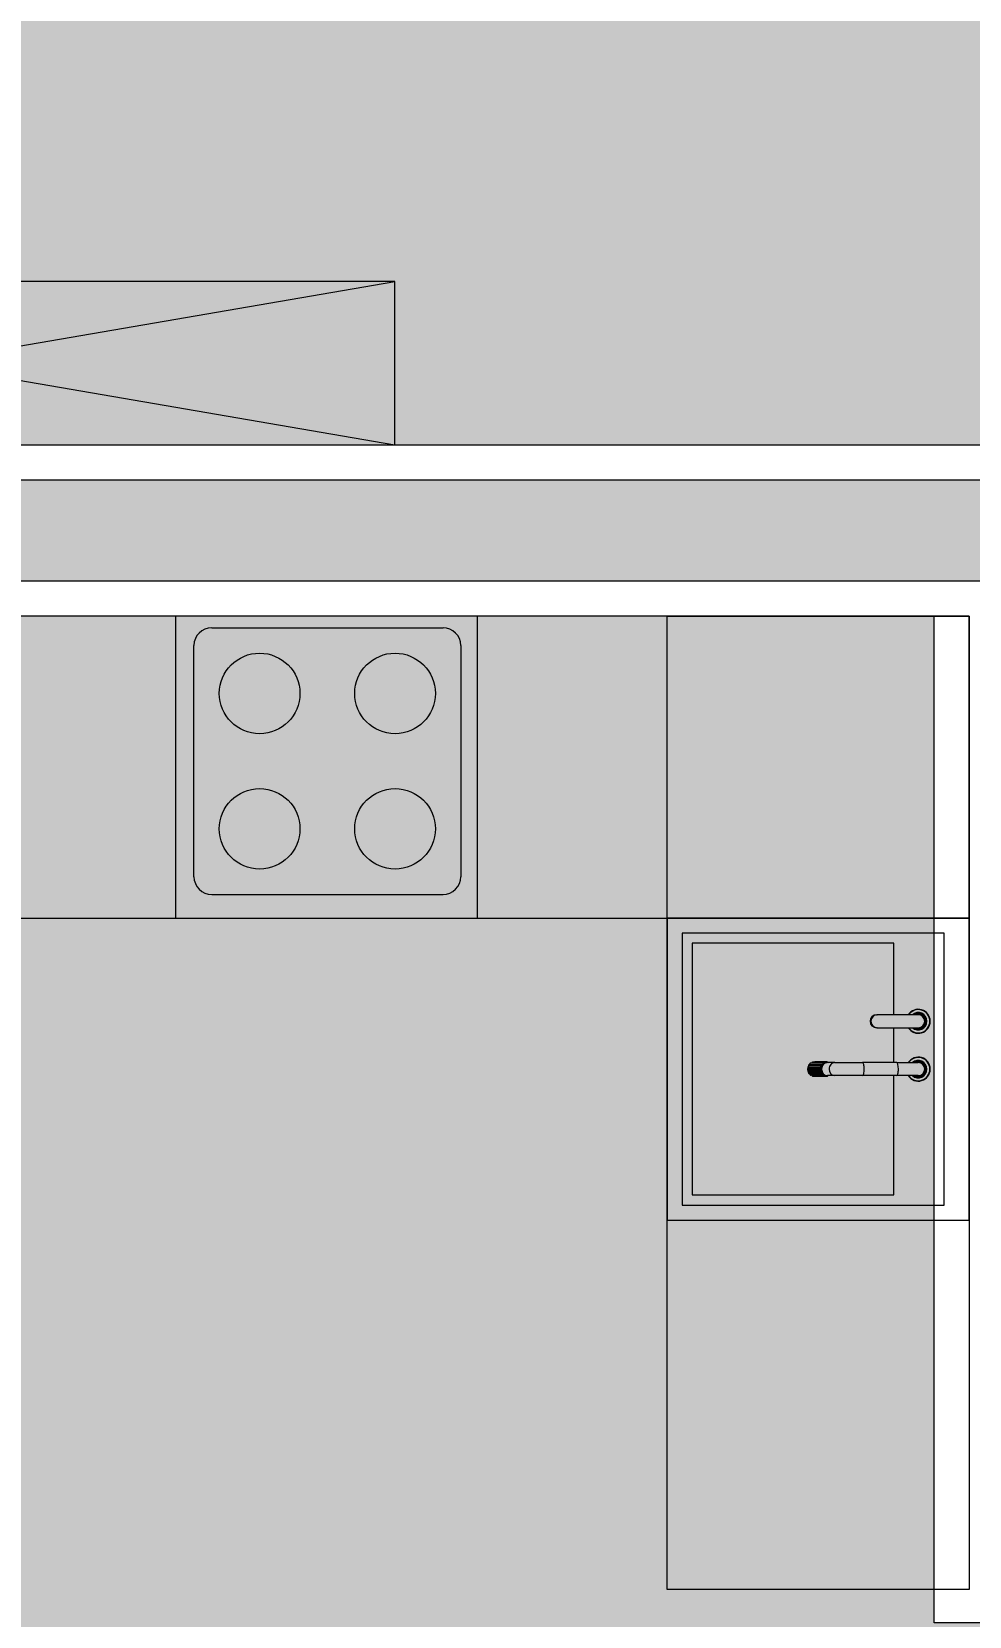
# Model space of a CAD drawing. Header units: millimetres. Extents: x 475206255 to 476720147, y 4620882299 to 4621447368.
# Drawn here: x 475289671 to 475291532, y 4621100559 to 4621103707 of the extents above; entities that cross this region are included whole.
import ezdxf

# ---------------------------------------------------------------- set-up
doc = ezdxf.new("R2010")
doc.units = ezdxf.units.MM
doc.header["$MEASUREMENT"] = 0
doc.linetypes.add('ACAD_ISO02W100', pattern=[7.5, 6, -1.5])
for name, color, linetype, lineweight in [('2D Drafting - General_Pen_No__250_Pen_No__7_Pen_No__7', 7, 'Continuous', 0), ('G-Anno-Nplt_Pen_No__151', 151, 'Continuous', 0), ('G-Anno-Nplt_Pen_No__4', 7, 'Continuous', 0), ('New_--------AVEJI_UDZRAVI_Pen_No__7', 7, 'Continuous', 0), ('New_0_Pen_No__7', 7, 'Continuous', 0), ('zoma_Pen_No__142', 142, 'Continuous', 0), ('zoma_Pen_No__5_Pen_No__5', 5, 'Continuous', 0)]:
    doc.layers.add(name, color=color, linetype=linetype, lineweight=lineweight)
doc.layers.add('New_--aveji_Pen_No__251', color=7, linetype='Continuous', lineweight=0, true_color=0x656565)
doc.layers.add('zoma', color=7, linetype='Continuous')
doc.styles.add('GENERATED_STYLE_2', font='arial.ttf')
doc.dimstyles.new('GENERATED_STYLE__3', dxfattribs={"dimtxt": 200, "dimasz": 64.421331, "dimexe": 0.18, "dimexo": 3, "dimgap": 0, "dimtad": 1, "dimtih": 1, "dimtoh": 1, "dimlfac": 0.001, "dimzin": 0, "dimdsep": 46, "dimtxsty": 'GENERATED_STYLE_2', "dimblk": 'ARROWHEAD_2', "dimblk1": 'ARROWHEAD_2', "dimblk2": 'ARROWHEAD_2', "dimcen": 0.09, "dimclrd": 142, "dimclre": 142, "dimclrt": 142, "dimadec": 0, "dimazin": 0, "dimtfac": 1, "dimtdec": 4, "dimtmove": 0, "dimatfit": 3, "dimfxl": 1, "dimtolj": 1, "dimtzin": 0, "dimarcsym": 0})
doc.dimstyles.new('GENERATED_STYLE__9', dxfattribs={"dimtxt": 200, "dimasz": 64.421331, "dimexe": 0.18, "dimexo": 3, "dimgap": 0, "dimtad": 1, "dimlfac": 0.001, "dimzin": 0, "dimdsep": 46, "dimtxsty": 'GENERATED_STYLE_2', "dimblk": 'ARROWHEAD_2', "dimblk1": 'ARROWHEAD_2', "dimblk2": 'ARROWHEAD_2', "dimcen": 0.09, "dimclrd": 142, "dimclre": 142, "dimclrt": 142, "dimadec": 0, "dimazin": 0, "dimtfac": 1, "dimtdec": 4, "dimtmove": 0, "dimatfit": 3, "dimfxl": 1, "dimtolj": 1, "dimtzin": 0, "dimarcsym": 0})

# ---------------------------------------------------------------- blocks, each defined once
blk = doc.blocks.new('*D203', base_point=(475826095.8, 4621095193.2))
at = {"layer": 'zoma_Pen_No__142', "color": 142, "linetype": 'Continuous', "lineweight": 0, "transparency": 16777216}
for p, q in [((475299470.7, 4621110192), (475299386, 4621110240.9)), ((475299428.3, 4621110216.4), (475299428.3, 4621110257.9)), ((475299491.9, 4621110216.4), (475299364.8, 4621110216.4)), ((475299428.3, 4621095016.4), (475299428.3, 4621110216.4)), ((475299386, 4621095040.9), (475299470.7, 4621094992)), ((475299491.9, 4621095016.4), (475299364.8, 4621095016.4)), ((475299428.3, 4621094975), (475299428.3, 4621095016.4))]:
    blk.add_line(p, q, dxfattribs=at)
at = {"layer": 'zoma_Pen_No__142', "color": 142, "lineweight": 0, "transparency": 16777216, "insert": (475299388.3, 4621102273.2), "char_height": 200, "attachment_point": 7, "rotation": 90, "style": 'GENERATED_STYLE_2'}
blk.add_mtext('\\A1;{\\pql;\\fArial|b0|i0|c204|p0;\\W1.000000;15.20}', dxfattribs=at)
blk = doc.blocks.new('ARROWHEAD_2')
at = {"color": 0, "linetype": 'Continuous', "lineweight": 0}
for p, q in [((-0.378, -0.655), (0.378, 0.655)), ((0, 0), (-1, 0))]:
    blk.add_line(p, q, dxfattribs=at)
blk = doc.blocks.new('*D207', base_point=(475826095.8, 4621095193.2))
at = {"layer": 'zoma_Pen_No__142', "color": 142, "linetype": 'Continuous', "lineweight": 0, "transparency": 16777216}
for p, q in [((475298596.8, 4621102440.9), (475298681.6, 4621102392)), ((475298702.8, 4621102416.4), (475298575.6, 4621102416.4)), ((475298639.2, 4621099816.4), (475298639.2, 4621102416.4)), ((475298596.8, 4621099840.9), (475298681.6, 4621099792)), ((475298702.8, 4621099816.4), (475298575.6, 4621099816.4))]:
    blk.add_line(p, q, dxfattribs=at)
at = {"layer": 'zoma_Pen_No__142', "color": 142, "lineweight": 0, "transparency": 16777216, "char_height": 200, "attachment_point": 7, "rotation": 90, "style": 'GENERATED_STYLE_2'}
for s, insert in [('\\A1;{\\pql;\\fArial|b0|i0|c204|p0;\\W1.000000;0.40}', (475298599.2, 4621101858.1)), ('\\A1;{\\pql;\\fArial|b0|i0|c204|p0;\\W1.000000;2.60}', (475298599.2, 4621100849.5))]:
    blk.add_mtext(s, dxfattribs=dict(at, insert=insert))
blk = doc.blocks.new('*D208', base_point=(475826095.8, 4621095193.2))
at = {"layer": 'zoma_Pen_No__142', "color": 142, "linetype": 'Continuous', "lineweight": 0, "transparency": 16777216}
for p, q in [((475298702.8, 4621102816.4), (475298575.6, 4621102816.4)), ((475298596.8, 4621102840.9), (475298681.6, 4621102792)), ((475298639.2, 4621102416.4), (475298639.2, 4621102816.4)), ((475298596.8, 4621102440.9), (475298681.6, 4621102392)), ((475298702.8, 4621102416.4), (475298575.6, 4621102416.4))]:
    blk.add_line(p, q, dxfattribs=at)
blk = doc.blocks.new('*D209', base_point=(475826095.8, 4621095193.2))
at = {"layer": 'zoma_Pen_No__142', "color": 142, "linetype": 'Continuous', "lineweight": 0, "transparency": 16777216}
for p, q in [((475298596.8, 4621103240.4), (475298681.6, 4621103191.5)), ((475298702.8, 4621103215.9), (475298575.6, 4621103215.9)), ((475298639.2, 4621102816.4), (475298639.2, 4621103215.9)), ((475298702.8, 4621102816.4), (475298575.6, 4621102816.4)), ((475298596.8, 4621102840.9), (475298681.6, 4621102792))]:
    blk.add_line(p, q, dxfattribs=at)
blk = doc.blocks.new('*D1294', base_point=(475826095.8, 4621095193.2))
at = {"layer": 'zoma_Pen_No__142', "color": 142, "linetype": 'Continuous', "lineweight": 0, "transparency": 16777216}
for p, q in [((475288619.4, 4621111169.1), (475288619.4, 4621111296.2)), ((475295119.4, 4621111169.1), (475295119.4, 4621111296.2)), ((475288643.9, 4621111275), (475288595, 4621111190.3)), ((475295143.9, 4621111275), (475295095, 4621111190.3)), ((475288619.4, 4621111232.6), (475295119.4, 4621111232.6))]:
    blk.add_line(p, q, dxfattribs=at)
at = {"layer": 'zoma_Pen_No__142', "color": 142, "lineweight": 0, "transparency": 16777216, "char_height": 200, "attachment_point": 7, "style": 'GENERATED_STYLE_2'}
for s, insert in [('\\A1;{\\pql;\\fArial|b0|i0|c204|p0;\\W1.000000;6.50}', (475291602.5, 4621111272.6)), ('\\A1;{\\pql;\\fArial|b0|i0|c204|p0;\\W1.000000;0.40}', (475294561.1, 4621111272.6))]:
    blk.add_mtext(s, dxfattribs=dict(at, insert=insert))
blk = doc.blocks.new('*D1352', base_point=(475826095.8, 4621095193.2))
at = {"layer": 'zoma_Pen_No__142', "color": 142, "linetype": 'Continuous', "lineweight": 0, "transparency": 16777216}
for p, q in [((475288619.4, 4621160358.8), (475288619.4, 4621160486)), ((475295119.4, 4621160358.8), (475295119.4, 4621160486)), ((475288643.9, 4621160464.8), (475288595, 4621160380)), ((475295143.9, 4621160464.8), (475295095, 4621160380)), ((475288619.4, 4621160422.4), (475295119.4, 4621160422.4))]:
    blk.add_line(p, q, dxfattribs=at)
at = {"layer": 'zoma_Pen_No__142', "color": 142, "lineweight": 0, "transparency": 16777216, "char_height": 200, "attachment_point": 7, "style": 'GENERATED_STYLE_2'}
for s, insert in [('\\A1;{\\pql;\\fArial|b0|i0|c204|p0;\\W1.000000;6.50}', (475291602.5, 4621160462.4)), ('\\A1;{\\pql;\\fArial|b0|i0|c204|p0;\\W1.000000;0.40}', (475294561.1, 4621160462.4))]:
    blk.add_mtext(s, dxfattribs=dict(at, insert=insert))
blk = doc.blocks.new('*D1376', base_point=(475826095.8, 4621095193.2))
at = {"layer": 'zoma_Pen_No__142', "color": 142, "linetype": 'Continuous', "lineweight": 0, "transparency": 16777216}
for p, q in [((475288619.4, 4621141813.9), (475288619.4, 4621141941)), ((475295119.4, 4621141813.9), (475295119.4, 4621141941)), ((475288643.9, 4621141919.8), (475288595, 4621141835.1)), ((475295143.9, 4621141919.8), (475295095, 4621141835.1)), ((475288619.4, 4621141877.4), (475295119.4, 4621141877.4))]:
    blk.add_line(p, q, dxfattribs=at)
at = {"layer": 'zoma_Pen_No__142', "color": 142, "lineweight": 0, "transparency": 16777216, "char_height": 200, "attachment_point": 7, "style": 'GENERATED_STYLE_2'}
for s, insert in [('\\A1;{\\pql;\\fArial|b0|i0|c204|p0;\\W1.000000;6.50}', (475291602.5, 4621141917.4)), ('\\A1;{\\pql;\\fArial|b0|i0|c204|p0;\\W1.000000;0.40}', (475294561.1, 4621141917.4))]:
    blk.add_mtext(s, dxfattribs=dict(at, insert=insert))
blk = doc.blocks.new('*D1411', base_point=(475826095.8, 4621095193.2))
at = {"layer": 'zoma_Pen_No__142', "color": 142, "linetype": 'Continuous', "lineweight": 0, "transparency": 16777216}
for p, q in [((475288619.4, 4621209735.5), (475288619.4, 4621209862.6)), ((475295119.4, 4621209735.5), (475295119.4, 4621209862.6)), ((475288643.9, 4621209841.4), (475288595, 4621209756.6)), ((475295143.9, 4621209841.4), (475295095, 4621209756.6)), ((475288619.4, 4621209799), (475295119.4, 4621209799))]:
    blk.add_line(p, q, dxfattribs=at)
at = {"layer": 'zoma_Pen_No__142', "color": 142, "lineweight": 0, "transparency": 16777216, "char_height": 200, "attachment_point": 7, "style": 'GENERATED_STYLE_2'}
for s, insert in [('\\A1;{\\pql;\\fArial|b0|i0|c204|p0;\\W1.000000;6.50}', (475291602.5, 4621209839)), ('\\A1;{\\pql;\\fArial|b0|i0|c204|p0;\\W1.000000;0.40}', (475294561.1, 4621209839))]:
    blk.add_mtext(s, dxfattribs=dict(at, insert=insert))
blk = doc.blocks.new('*D1435', base_point=(475826095.8, 4621095193.2))
at = {"layer": 'zoma_Pen_No__142', "color": 142, "linetype": 'Continuous', "lineweight": 0, "transparency": 16777216}
for p, q in [((475288619.4, 4621191190.5), (475288619.4, 4621191317.7)), ((475295119.4, 4621191190.5), (475295119.4, 4621191317.7)), ((475288643.9, 4621191296.5), (475288595, 4621191211.7)), ((475295143.9, 4621191296.5), (475295095, 4621191211.7)), ((475288619.4, 4621191254.1), (475295119.4, 4621191254.1))]:
    blk.add_line(p, q, dxfattribs=at)
at = {"layer": 'zoma_Pen_No__142', "color": 142, "lineweight": 0, "transparency": 16777216, "char_height": 200, "attachment_point": 7, "style": 'GENERATED_STYLE_2'}
for s, insert in [('\\A1;{\\pql;\\fArial|b0|i0|c204|p0;\\W1.000000;6.50}', (475291602.5, 4621191294.1)), ('\\A1;{\\pql;\\fArial|b0|i0|c204|p0;\\W1.000000;0.40}', (475294561.1, 4621191294.1))]:
    blk.add_mtext(s, dxfattribs=dict(at, insert=insert))
blk = doc.blocks.new('*D1469', base_point=(475826095.8, 4621095193.2))
at = {"layer": 'zoma_Pen_No__142', "color": 142, "linetype": 'Continuous', "lineweight": 0, "transparency": 16777216}
for p, q in [((475288619.4, 4621258925.2), (475288619.4, 4621259052.4)), ((475295119.4, 4621258925.2), (475295119.4, 4621259052.4)), ((475288643.9, 4621259031.2), (475288595, 4621258946.4)), ((475295143.9, 4621259031.2), (475295095, 4621258946.4)), ((475288619.4, 4621258988.8), (475295119.4, 4621258988.8))]:
    blk.add_line(p, q, dxfattribs=at)
at = {"layer": 'zoma_Pen_No__142', "color": 142, "lineweight": 0, "transparency": 16777216, "char_height": 200, "attachment_point": 7, "style": 'GENERATED_STYLE_2'}
for s, insert in [('\\A1;{\\pql;\\fArial|b0|i0|c204|p0;\\W1.000000;6.50}', (475291602.5, 4621259028.8)), ('\\A1;{\\pql;\\fArial|b0|i0|c204|p0;\\W1.000000;0.40}', (475294561.1, 4621259028.8))]:
    blk.add_mtext(s, dxfattribs=dict(at, insert=insert))
blk = doc.blocks.new('*D1493', base_point=(475826095.8, 4621095193.2))
at = {"layer": 'zoma_Pen_No__142', "color": 142, "linetype": 'Continuous', "lineweight": 0, "transparency": 16777216}
for p, q in [((475288619.4, 4621240380.3), (475288619.4, 4621240507.4)), ((475295119.4, 4621240380.3), (475295119.4, 4621240507.4)), ((475288643.9, 4621240486.2), (475288595, 4621240401.5)), ((475295143.9, 4621240486.2), (475295095, 4621240401.5)), ((475288619.4, 4621240443.8), (475295119.4, 4621240443.8))]:
    blk.add_line(p, q, dxfattribs=at)
at = {"layer": 'zoma_Pen_No__142', "color": 142, "lineweight": 0, "transparency": 16777216, "char_height": 200, "attachment_point": 7, "style": 'GENERATED_STYLE_2'}
for s, insert in [('\\A1;{\\pql;\\fArial|b0|i0|c204|p0;\\W1.000000;6.50}', (475291602.5, 4621240483.8)), ('\\A1;{\\pql;\\fArial|b0|i0|c204|p0;\\W1.000000;0.40}', (475294561.1, 4621240483.8))]:
    blk.add_mtext(s, dxfattribs=dict(at, insert=insert))

msp = doc.modelspace()

# ---------------------------------------------------------------- hatches: boundary and pattern name
at = {"layer": '2D Drafting - General_Pen_No__250_Pen_No__7_Pen_No__7', "linetype": 'Continuous', "lineweight": 0}
msp.add_hatch(color=7, dxfattribs=at).paths.add_polyline_path([(475288631.925, 4621102816.431), (475288631.925, 4621102616.431), (475291731.925, 4621102616.431), (475291731.925, 4621102816.431)])
at = {"layer": 'G-Anno-Nplt_Pen_No__151', "linetype": 'Continuous', "lineweight": 0, "true_color": 0x1f2f3f}
for points in [[(475288501.911, 4621102886.431), (475291801.925, 4621102886.431), (475291801.925, 4621100886.431), (475295261.911, 4621100886.431), (475295261.911, 4621101756.243), (475294861.911, 4621101756.243), (475294861.911, 4621102586.431), (475295061.911, 4621102586.431), (475295061.911, 4621102886.431), (475295261.911, 4621102886.431), (475295261.911, 4621109746.431), (475295061.911, 4621109746.431), (475295061.911, 4621109946.431), (475288701.911, 4621109946.431), (475288701.911, 4621106879.597), (475288631.911, 4621106879.597), (475288631.911, 4621105126.45), (475289031.911, 4621105126.45), (475289031.911, 4621104366.431), (475288501.911, 4621104366.431)], [(475295261.911, 4621095486.431), (475295261.911, 4621100546.431), (475291461.911, 4621100546.431), (475291461.911, 4621102546.431), (475289292.099, 4621102546.431), (475289292.099, 4621102146.431), (475288461.911, 4621102146.431), (475288461.911, 4621102346.431), (475288161.911, 4621102346.431), (475288161.911, 4621102906.356), (475286201.911, 4621102906.356), (475286201.911, 4621102316.168), (475285801.911, 4621102316.168), (475285801.911, 4621101569.883), (475285731.911, 4621101569.883), (475285731.911, 4621099344.938), (475285801.911, 4621099344.938), (475285801.911, 4621095286.438), (475288161.911, 4621095286.438), (475288161.911, 4621095486.431), (475288701.911, 4621095486.431), (475288701.911, 4621095286.438), (475295061.911, 4621095286.438), (475295061.911, 4621095486.431)]]:
    msp.add_hatch(color=169, dxfattribs=at).paths.add_polyline_path(points)

# ---------------------------------------------------------------- linework, layer by layer
at = {"layer": '2D Drafting - General_Pen_No__250_Pen_No__7_Pen_No__7', "color": 7, "linetype": 'Continuous', "lineweight": 0, "flags": 128}
msp.add_lwpolyline([(475288631.925, 4621102816.431), (475288631.925, 4621102616.431), (475291731.925, 4621102616.431), (475291731.925, 4621102816.431)], close=True, dxfattribs=at)
at = {"layer": 'G-Anno-Nplt_Pen_No__4', "color": 7, "linetype": 'Continuous', "lineweight": 0, "flags": 128}
for points in [[(475288501.911, 4621102886.431), (475291801.925, 4621102886.431), (475291801.925, 4621100886.431), (475295261.911, 4621100886.431), (475295261.911, 4621101756.243), (475294861.911, 4621101756.243), (475294861.911, 4621102586.431), (475295061.911, 4621102586.431), (475295061.911, 4621102886.431), (475295261.911, 4621102886.431), (475295261.911, 4621109746.431), (475295061.911, 4621109746.431), (475295061.911, 4621109946.431), (475288701.911, 4621109946.431), (475288701.911, 4621106879.597), (475288631.911, 4621106879.597), (475288631.911, 4621105126.45), (475289031.911, 4621105126.45), (475289031.911, 4621104366.431), (475288501.911, 4621104366.431)], [(475295261.911, 4621095486.431), (475295261.911, 4621100546.431), (475291461.911, 4621100546.431), (475291461.911, 4621102546.431), (475289292.099, 4621102546.431), (475289292.099, 4621102146.431), (475288461.911, 4621102146.431), (475288461.911, 4621102346.431), (475288161.911, 4621102346.431), (475288161.911, 4621102906.356), (475286201.911, 4621102906.356), (475286201.911, 4621102316.168), (475285801.911, 4621102316.168), (475285801.911, 4621101569.883), (475285731.911, 4621101569.883), (475285731.911, 4621099344.938), (475285801.911, 4621099344.938), (475285801.911, 4621095286.438), (475288161.911, 4621095286.438), (475288161.911, 4621095486.431), (475288701.911, 4621095486.431), (475288701.911, 4621095286.438), (475295061.911, 4621095286.438), (475295061.911, 4621095486.431)]]:
    msp.add_lwpolyline(points, close=True, dxfattribs=at)
at = {"layer": 'New_--------AVEJI_UDZRAVI_Pen_No__7', "color": 7, "linetype": 'Continuous', "lineweight": 0}
for p, q in [((475290027.857, 4621102523.094), (475290487.125, 4621102523.094)), ((475289992.683, 4621102028.651), (475289992.683, 4621102487.919)), ((475290522.334, 4621102487.92), (475290522.334, 4621102028.652)), ((475290027.858, 4621101993.477), (475290487.125, 4621101993.477)), ((475290931.911, 4621101946.432), (475290931.911, 4621101346.432)), ((475291531.911, 4621101946.432), (475290931.911, 4621101946.432)), ((475291531.911, 4621101346.432), (475291531.911, 4621101946.432)), ((475290931.911, 4621101346.432), (475291531.911, 4621101346.432))]:
    msp.add_line(p, q, dxfattribs=at)
for points in [[(475291531.911, 4621101946.431), (475291531.911, 4621102546.431), (475288959.168, 4621102546.431), (475288959.168, 4621101946.431)], [(475289955.732, 4621102546.431), (475289955.732, 4621101946.431), (475290555.732, 4621101946.431), (475290555.732, 4621102546.431)], [(475290931.911, 4621102546.431), (475291531.911, 4621102546.431), (475291531.911, 4621100612.424), (475290931.911, 4621100612.424)]]:
    msp.add_lwpolyline(points, close=True, dxfattribs=at)
for centre in [(475290123.066, 4621102392.745), (475290391.951, 4621102392.746), (475290123.066, 4621102123.826), (475290391.951, 4621102123.826)]:
    msp.add_circle(centre, 80, dxfattribs=at)
for points in [[(475290027.857, 4621102523.094), (475290008.427, 4621102523.094), (475289992.683, 4621102507.35), (475289992.683, 4621102487.919)], [(475290522.334, 4621102487.92), (475290522.334, 4621102507.35), (475290506.555, 4621102523.094), (475290487.159, 4621102523.094)], [(475289992.683, 4621102028.651), (475289992.683, 4621102009.221), (475290008.427, 4621101993.477), (475290027.858, 4621101993.477)], [(475290487.125, 4621101993.477), (475290506.556, 4621101993.477), (475290522.334, 4621102009.222), (475290522.334, 4621102028.652)]]:
    msp.add_open_spline(points, degree=3, dxfattribs=at)
at = {"layer": 'New_--aveji_Pen_No__251', "color": 251, "linetype": 'Continuous', "lineweight": 0, "true_color": 0x656565}
for p, q in [((475291347.722, 4621101754.363), (475291349.146, 4621101754.363)), ((475291430.612, 4621101754.363), (475291349.146, 4621101754.363)), ((475291349.146, 4621101728.604), (475291347.722, 4621101728.604)), ((475291349.146, 4621101728.604), (475291430.612, 4621101728.604)), ((475291382.176, 4621101659.292), (475291382.176, 4621101728.604)), ((475291234.986, 4621101648.562), (475291211.023, 4621101648.562)), ((475291211.253, 4621101649.86), (475291235.216, 4621101649.86)), ((475291211.549, 4621101646.413), (475291237.2, 4621101646.413)), ((475291212.41, 4621101651.279), (475291238.061, 4621101651.279)), ((475291236.68, 4621101653.834), (475291212.717, 4621101653.834)), ((475291213.371, 4621101654.935), (475291237.335, 4621101654.935)), ((475291214.863, 4621101655.405), (475291240.515, 4621101655.405)), ((475291240.041, 4621101657.977), (475291216.077, 4621101657.977)), ((475291217.057, 4621101658.713), (475291241.02, 4621101658.713)), ((475291244.556, 4621101660.359), (475291220.593, 4621101660.359)), ((475291221.749, 4621101660.617), (475291245.712, 4621101660.617)), ((475291249.539, 4621101660.618), (475291225.576, 4621101660.618)), ((475291264.978, 4621101659.292), (475291250.259, 4621101659.292)), ((475291264.978, 4621101659.292), (475291320.099, 4621101659.292)), ((475291388.14, 4621101659.292), (475291320.099, 4621101659.292)), ((475291388.14, 4621101659.292), (475291430.612, 4621101659.292)), ((475291211.023, 4621101644.261), (475291234.986, 4621101644.261)), ((475291235.217, 4621101642.962), (475291211.253, 4621101642.962)), ((475291212.41, 4621101641.546), (475291238.061, 4621101641.546)), ((475291212.719, 4621101638.99), (475291236.687, 4621101638.99)), ((475291212.719, 4621101638.989), (475291236.682, 4621101638.989)), ((475291237.336, 4621101637.888), (475291213.373, 4621101637.888)), ((475291214.863, 4621101637.421), (475291240.515, 4621101637.421)), ((475291216.08, 4621101634.849), (475291240.048, 4621101634.849)), ((475291216.08, 4621101634.847), (475291240.043, 4621101634.847)), ((475291241.023, 4621101634.111), (475291217.06, 4621101634.111)), ((475291220.595, 4621101632.469), (475291244.563, 4621101632.469)), ((475291220.596, 4621101632.466), (475291244.559, 4621101632.466)), ((475291245.715, 4621101632.208), (475291221.752, 4621101632.208)), ((475291245.716, 4621101632.208), (475291249.542, 4621101632.208)), ((475291245.724, 4621101632.212), (475291249.545, 4621101632.212)), ((475291264.978, 4621101633.533), (475291250.259, 4621101633.533)), ((475291320.099, 4621101633.533), (475291264.978, 4621101633.533)), ((475291388.14, 4621101633.533), (475291320.099, 4621101633.533)), ((475291430.612, 4621101633.533), (475291388.14, 4621101633.533))]:
    msp.add_line(p, q, dxfattribs=at)
at = {"layer": 'New_--aveji_Pen_No__251', "color": 251, "linetype": 'ACAD_ISO02W100', "lineweight": 0, "true_color": 0x656565}
for points in [[(475290931.912, 4621101946.432), (475291531.912, 4621101946.432)], [(475290931.911, 4621101346.432), (475291531.911, 4621101346.432)]]:
    msp.add_lwpolyline(points, dxfattribs=at)
at = {"layer": 'New_--aveji_Pen_No__251', "color": 251, "linetype": 'Continuous', "lineweight": 0, "true_color": 0x656565}
msp.add_lwpolyline([(475291481.912, 4621101916.489), (475290961.912, 4621101916.489), (475290961.911, 4621101376.374), (475291481.911, 4621101376.374)], close=True, dxfattribs=at)
msp.add_lwpolyline([(475291382.176, 4621101754.363), (475291382.176, 4621101896.489), (475290981.912, 4621101896.489), (475290981.911, 4621101396.374), (475291382.176, 4621101396.374), (475291382.176, 4621101633.533)], dxfattribs=at)
for centre, radius, start, end in [((475291430.612, 4621101741.484), 23.813, 359.99998, 147.258116), ((475291430.612, 4621101741.484), 23.813, 212.741843, 359.99998), ((475291430.612, 4621101741.484), 23.805, 359.99998, 147.24489), ((475291430.612, 4621101741.484), 23.805, 212.755069, 359.99998), ((475291430.612, 4621101741.484), 23.778, 359.99998, 147.203249), ((475291430.612, 4621101741.484), 23.778, 212.79671, 359.99998), ((475291430.612, 4621101741.484), 23.724, 359.99998, 147.119625), ((475291430.612, 4621101741.484), 23.724, 212.880335, 359.99998), ((475291430.612, 4621101741.484), 23.635, 359.99998, 146.979869), ((475291430.612, 4621101741.484), 23.635, 213.020091, 359.999979), ((475291430.612, 4621101741.484), 23.146, 359.99998, 146.188783), ((475291430.612, 4621101741.484), 23.146, 213.811176, 359.99998), ((475291430.612, 4621101741.484), 17.327, 359.999979, 131.983073), ((475291430.612, 4621101741.484), 17.327, 228.016887, 359.99998), ((475291430.612, 4621101741.484), 16.761, 359.999979, 129.788904), ((475291430.612, 4621101741.484), 16.761, 230.211055, 359.999981), ((475291430.612, 4621101741.484), 16.55, 359.99998, 128.902811), ((475291430.612, 4621101741.484), 16.55, 231.09715, 359.999979), ((475291430.612, 4621101741.484), 16.328, 359.99998, 127.926392), ((475291430.612, 4621101741.484), 16.328, 232.073569, 359.999979), ((475291430.612, 4621101741.484), 15.483, 359.999981, 123.712238), ((475291430.612, 4621101741.484), 15.483, 236.287721, 359.99998), ((475291430.612, 4621101741.484), 13.402, 359.99998, 106.050872), ((475291430.612, 4621101741.484), 13.402, 253.949086, 359.99998), ((475291430.612, 4621101741.484), 12.88, 269.99998, 89.999978), ((475291430.612, 4621101646.413), 23.813, 359.99998, 147.258116), ((475291430.612, 4621101646.413), 23.813, 212.741843, 359.99998), ((475291430.612, 4621101646.413), 23.805, 359.99998, 147.24489), ((475291430.612, 4621101646.413), 23.805, 212.755069, 359.99998), ((475291430.612, 4621101646.413), 23.778, 359.99998, 147.203249), ((475291430.612, 4621101646.413), 23.778, 212.79671, 359.99998), ((475291430.612, 4621101646.413), 23.724, 359.99998, 147.119624), ((475291430.612, 4621101646.413), 23.724, 212.880335, 359.99998), ((475291430.612, 4621101646.413), 23.635, 359.99998, 146.979869), ((475291430.612, 4621101646.413), 23.635, 213.02009, 359.999981), ((475291430.612, 4621101646.413), 23.146, 359.99998, 146.188783), ((475291430.612, 4621101646.413), 23.146, 213.811176, 359.99998), ((475291430.612, 4621101646.413), 17.327, 359.999979, 131.983071), ((475291430.612, 4621101646.413), 17.327, 228.016888, 359.999981), ((475291430.612, 4621101646.413), 16.761, 359.999979, 129.788904), ((475291430.612, 4621101646.413), 16.761, 230.211055, 359.999981), ((475291430.612, 4621101646.413), 16.55, 359.99998, 128.902811), ((475291430.612, 4621101646.413), 16.55, 231.097148, 359.99998), ((475291430.612, 4621101646.413), 16.328, 359.99998, 127.926393), ((475291430.612, 4621101646.413), 16.328, 232.073569, 359.999979), ((475291430.612, 4621101646.413), 15.483, 359.99998, 123.712239), ((475291430.612, 4621101646.413), 15.483, 236.287719, 359.999981), ((475291430.612, 4621101646.413), 13.402, 359.99998, 106.050872), ((475291430.612, 4621101646.413), 13.402, 253.949086, 359.99998), ((475291430.612, 4621101646.413), 12.88, 359.999981, 89.999979), ((475291430.612, 4621101646.413), 12.88, 269.999979, 359.999979)]:
    msp.add_arc(centre, radius, start, end, dxfattribs=at)
for centre, major_axis, ratio, start_param, end_param in [((475291347.722, 4621101741.484), (0, 12.88), 0.98480506, 0.00000022, 3.14159287), ((475291349.146, 4621101741.484), (0, 12.88), 0.98480799, -0.00000001, 3.14159271), ((475291221.034, 4621101646.413), (0, 11.65), 0.88988826, 0.96516341, 2.17677225), ((475291223.664, 4621101646.413), (0, 14.367), 0.88988826, 1.32846851, 1.42067396), ((475291223.664, 4621101646.413), (0, 14.367), 0.88988826, 0.93576945, 1.0279749), ((475291221.034, 4621101646.413), (0, 11.65), 0.88988826, 0.61899318, 0.70850893), ((475291223.664, 4621101646.413), (0, 14.367), 0.88988826, 0.54307036, 0.63527579), ((475291223.664, 4621101646.413), (0, 14.367), 0.88988826, 0.15037124, 0.24257672), ((475291247.627, 4621101646.413), (0, 14.367), 0.88988826, 1.32846853, 1.42067397), ((475291248.217, 4621101646.413), (0, 13.515), 0.88988826, 1.25911425, 1.49010492), ((475291247.627, 4621101646.413), (0, 14.367), 0.88988826, 0.93576945, 1.02797489), ((475291248.434, 4621101646.413), (0, 12.82), 0.88988826, 1.1896834, 1.55926121), ((475291248.434, 4621101646.413), (0, 12.82), 0.88988826, 1.58238248, 1.95196031), ((475291248.217, 4621101646.413), (0, 13.515), 0.88988826, 0.86641516, 1.09740584), ((475291248.434, 4621101646.413), (0, 12.82), 0.88988826, 0.79698428, 1.16656211), ((475291250.259, 4621101646.413), (0, 12.88), 0.88988826, 0, 1.57079633), ((475291250.259, 4621101646.413), (0, 12.88), 0.88988826, 1.57079633, 3.14159272), ((475291247.627, 4621101646.413), (0, 14.367), 0.88988826, 0.54307036, 0.63527578), ((475291248.217, 4621101646.413), (0, 13.515), 0.88988826, 0.47371609, 0.70470675), ((475291248.434, 4621101646.413), (0, 12.82), 0.88988826, 0.40428518, 0.77386301), ((475291248.434, 4621101646.413), (0, 12.82), 0.88988826, 0.01158613, 0.38116395), ((475291248.217, 4621101646.413), (0, 13.515), 0.88988826, 0.08101702, 0.31200766), ((475291247.627, 4621101646.413), (0, 14.367), 0.88988826, 0.15037132, 0.24257672), ((475291248.434, 4621101646.413), (0, 12.82), 0.88988826, 6.23227714, 6.27165012), ((475291248.217, 4621101646.413), (0, 13.515), 0.88988826, 5.97524623, 6.20249388), ((475291247.627, 4621101646.413), (0, 14.367), 0.88988826, 6.04085749, 6.13306294), ((475291264.978, 4621101646.413), (0, 12.88), 0.88988826, 0, 1.57079633), ((475291264.978, 4621101646.413), (0, 12.88), 0.88988826, 1.57079633, 3.14159264), ((475291320.099, 4621101646.413), (0, 12.88), 0.23905575, 4.71238898, 6.28318555), ((475291320.099, 4621101646.413), (0, 12.88), 0.23905575, 3.14159259, 4.71238898), ((475291388.14, 4621101646.413), (0, 12.88), 0.23905575, 4.71238898, 6.28318525), ((475291388.14, 4621101646.413), (0, 12.88), 0.23905575, 3.14159259, 4.71238898), ((475291223.664, 4621101646.413), (0, 14.367), 0.88988826, 1.72116761, 1.81337306), ((475291223.664, 4621101646.413), (0, 14.367), 0.88988826, 2.1138667, 2.20607215), ((475291221.034, 4621101646.413), (0, 11.65), 0.88988826, 2.43337848, 2.52271967), ((475291223.664, 4621101646.413), (0, 14.367), 0.88988826, 2.50656581, 2.59877124), ((475291223.664, 4621101646.413), (0, 14.367), 0.88988826, 2.89926487, 2.99147033), ((475291247.627, 4621101646.413), (0, 14.367), 0.88988826, 1.72116761, 1.81337305), ((475291248.217, 4621101646.413), (0, 13.515), 0.88988826, 1.65181332, 1.882804), ((475291247.627, 4621101646.413), (0, 14.367), 0.88988826, 2.1138667, 2.20607211), ((475291248.217, 4621101646.413), (0, 13.515), 0.88988826, 2.04451241, 2.27550307), ((475291248.434, 4621101646.413), (0, 12.82), 0.88988826, 1.97508159, 2.34465942), ((475291247.627, 4621101646.413), (0, 14.367), 0.88988826, 2.50656575, 2.59877124), ((475291248.217, 4621101646.413), (0, 13.515), 0.88988826, 2.43721151, 2.66820216), ((475291248.434, 4621101646.413), (0, 12.82), 0.88988826, 2.36778067, 2.73735853), ((475291248.434, 4621101646.413), (0, 12.82), 0.88988826, 2.76047974, 3.13005761), ((475291248.217, 4621101646.413), (0, 13.515), 0.88988826, 2.82991057, 3.06090123), ((475291247.627, 4621101646.413), (0, 14.367), 0.88988826, 2.89926487, 2.99147032), ((475291248.434, 4621101646.413), (0, 12.82), 0.88988826, 3.15317884, 3.1925008), ((475291248.217, 4621101646.413), (0, 13.515), 0.88988826, 3.22260969, 3.44953172), ((475291247.627, 4621101646.413), (0, 14.367), 0.88988826, 3.29196393, 3.3841694)]:
    msp.add_ellipse(centre, major_axis=major_axis, ratio=ratio, start_param=start_param, end_param=end_param, dxfattribs=at)
for points in [[(475291211.023, 4621101648.562), (475291211.047, 4621101648.193), (475291211.077, 4621101647.836), (475291211.114, 4621101647.49)], [(475291211.114, 4621101647.49), (475291211.24, 4621101647.154), (475291211.367, 4621101646.827), (475291211.494, 4621101646.51)], [(475291211.494, 4621101646.315), (475291211.367, 4621101645.997), (475291211.24, 4621101645.669), (475291211.114, 4621101645.332)], [(475291211.658, 4621101650.566), (475291211.52, 4621101650.338), (475291211.385, 4621101650.103), (475291211.254, 4621101649.86)], [(475291211.494, 4621101646.51), (475291211.512, 4621101646.477), (475291211.531, 4621101646.445), (475291211.549, 4621101646.413)], [(475291211.549, 4621101646.413), (475291211.531, 4621101646.38), (475291211.512, 4621101646.348), (475291211.494, 4621101646.315)], [(475291212.327, 4621101651.215), (475291212.106, 4621101651.005), (475291211.883, 4621101650.788), (475291211.658, 4621101650.566)], [(475291212.41, 4621101651.279), (475291212.382, 4621101651.258), (475291212.355, 4621101651.237), (475291212.327, 4621101651.215)], [(475291212.392, 4621101652.56), (475291212.389, 4621101652.161), (475291212.389, 4621101651.772), (475291212.393, 4621101651.395)], [(475291212.393, 4621101651.395), (475291212.399, 4621101651.356), (475291212.404, 4621101651.318), (475291212.41, 4621101651.279)], [(475291212.717, 4621101653.834), (475291212.598, 4621101653.396), (475291212.49, 4621101652.971), (475291212.392, 4621101652.56)], [(475291213.943, 4621101655.168), (475291213.752, 4621101655.093), (475291213.564, 4621101655.015), (475291213.377, 4621101654.935)], [(475291214.765, 4621101655.384), (475291214.495, 4621101655.314), (475291214.221, 4621101655.242), (475291213.943, 4621101655.168)], [(475291214.863, 4621101655.405), (475291214.831, 4621101655.398), (475291214.798, 4621101655.391), (475291214.765, 4621101655.384)], [(475291214.887, 4621101655.521), (475291214.879, 4621101655.482), (475291214.871, 4621101655.444), (475291214.863, 4621101655.405)], [(475291215.3, 4621101656.694), (475291215.155, 4621101656.292), (475291215.017, 4621101655.901), (475291214.887, 4621101655.521)], [(475291216.077, 4621101657.977), (475291215.803, 4621101657.536), (475291215.544, 4621101657.108), (475291215.3, 4621101656.694)], [(475291219.394, 4621101659.263), (475291219.244, 4621101659.077), (475291219.097, 4621101658.893), (475291218.954, 4621101658.713)], [(475291220.593, 4621101660.359), (475291220.174, 4621101659.982), (475291219.774, 4621101659.617), (475291219.394, 4621101659.263)], [(475291236.229, 4621101647.502), (475291235.835, 4621101647.845), (475291235.421, 4621101648.198), (475291234.986, 4621101648.562)], [(475291235.221, 4621101649.859), (475291235.761, 4621101650.099), (475291236.277, 4621101650.332), (475291236.769, 4621101650.557)], [(475291237.026, 4621101646.561), (475291236.771, 4621101646.866), (475291236.505, 4621101647.18), (475291236.229, 4621101647.502)], [(475291236.229, 4621101645.319), (475291236.505, 4621101645.642), (475291236.771, 4621101645.958), (475291237.026, 4621101646.264)], [(475291237.512, 4621101652.575), (475291237.251, 4621101652.982), (475291236.974, 4621101653.401), (475291236.68, 4621101653.834)], [(475291236.769, 4621101650.557), (475291237.14, 4621101650.771), (475291237.498, 4621101650.979), (475291237.844, 4621101651.181)], [(475291237.026, 4621101646.264), (475291237.085, 4621101646.314), (475291237.143, 4621101646.364), (475291237.2, 4621101646.413)], [(475291237.2, 4621101646.413), (475291237.143, 4621101646.462), (475291237.085, 4621101646.511), (475291237.026, 4621101646.561)], [(475291237.339, 4621101654.933), (475291237.935, 4621101655.012), (475291238.506, 4621101655.09), (475291239.052, 4621101655.165)], [(475291237.945, 4621101651.455), (475291237.808, 4621101651.818), (475291237.664, 4621101652.192), (475291237.512, 4621101652.575)], [(475291237.844, 4621101651.181), (475291237.917, 4621101651.214), (475291237.989, 4621101651.247), (475291238.061, 4621101651.279)], [(475291238.061, 4621101651.279), (475291238.023, 4621101651.338), (475291237.984, 4621101651.396), (475291237.945, 4621101651.455)], [(475291239.052, 4621101655.165), (475291239.473, 4621101655.236), (475291239.881, 4621101655.305), (475291240.274, 4621101655.372)], [(475291240.426, 4621101656.709), (475291240.309, 4621101657.119), (475291240.181, 4621101657.541), (475291240.041, 4621101657.977)], [(475291240.274, 4621101655.372), (475291240.355, 4621101655.383), (475291240.435, 4621101655.394), (475291240.515, 4621101655.405)], [(475291240.46, 4621101655.582), (475291240.452, 4621101655.948), (475291240.441, 4621101656.323), (475291240.426, 4621101656.709)], [(475291240.515, 4621101655.405), (475291240.497, 4621101655.464), (475291240.479, 4621101655.523), (475291240.46, 4621101655.582)], [(475291241.024, 4621101658.709), (475291241.618, 4621101658.617), (475291242.186, 4621101658.527), (475291242.73, 4621101658.44)], [(475291242.73, 4621101658.44), (475291243.149, 4621101658.358), (475291243.555, 4621101658.278), (475291243.946, 4621101658.199)], [(475291243.946, 4621101658.199), (475291244.027, 4621101658.187), (475291244.107, 4621101658.174), (475291244.186, 4621101658.162)], [(475291244.186, 4621101658.162), (475291244.187, 4621101658.212), (475291244.189, 4621101658.262), (475291244.19, 4621101658.313)], [(475291244.19, 4621101658.313), (475291244.302, 4621101658.625), (475291244.414, 4621101658.946), (475291244.525, 4621101659.276)], [(475291244.525, 4621101659.276), (475291244.543, 4621101659.626), (475291244.553, 4621101659.987), (475291244.556, 4621101660.359)], [(475291245.714, 4621101660.614), (475291246.247, 4621101660.363), (475291246.757, 4621101660.12), (475291247.244, 4621101659.884)], [(475291247.244, 4621101659.884), (475291247.609, 4621101659.661), (475291247.962, 4621101659.444), (475291248.302, 4621101659.232)], [(475291248.302, 4621101659.232), (475291248.367, 4621101659.201), (475291248.432, 4621101659.17), (475291248.496, 4621101659.139)], [(475291248.524, 4621101659.144), (475291248.538, 4621101659.173), (475291248.552, 4621101659.203), (475291248.565, 4621101659.232)], [(475291248.565, 4621101659.232), (475291248.77, 4621101659.444), (475291248.977, 4621101659.661), (475291249.186, 4621101659.884)], [(475291249.186, 4621101659.884), (475291249.308, 4621101660.121), (475291249.426, 4621101660.366), (475291249.539, 4621101660.618)], [(475291250.696, 4621101660.356), (475291251.113, 4621101659.991), (475291251.51, 4621101659.637), (475291251.888, 4621101659.292)], [(475291211.114, 4621101645.332), (475291211.077, 4621101644.986), (475291211.047, 4621101644.629), (475291211.024, 4621101644.261)], [(475291211.253, 4621101642.962), (475291211.385, 4621101642.719), (475291211.52, 4621101642.484), (475291211.659, 4621101642.256)], [(475291211.659, 4621101642.256), (475291211.884, 4621101642.035), (475291212.107, 4621101641.82), (475291212.327, 4621101641.61)], [(475291212.327, 4621101641.61), (475291212.355, 4621101641.589), (475291212.382, 4621101641.568), (475291212.41, 4621101641.546)], [(475291212.393, 4621101641.431), (475291212.39, 4621101641.052), (475291212.39, 4621101640.662), (475291212.394, 4621101640.262)], [(475291212.394, 4621101640.262), (475291212.491, 4621101639.851), (475291212.6, 4621101639.427), (475291212.719, 4621101638.99)], [(475291212.41, 4621101641.546), (475291212.405, 4621101641.508), (475291212.399, 4621101641.469), (475291212.393, 4621101641.431)], [(475291213.373, 4621101637.888), (475291213.562, 4621101637.808), (475291213.753, 4621101637.73), (475291213.945, 4621101637.655)], [(475291213.945, 4621101637.655), (475291214.222, 4621101637.582), (475291214.496, 4621101637.511), (475291214.765, 4621101637.442)], [(475291214.765, 4621101637.442), (475291214.798, 4621101637.435), (475291214.831, 4621101637.428), (475291214.863, 4621101637.421)], [(475291214.863, 4621101637.421), (475291214.871, 4621101637.382), (475291214.879, 4621101637.343), (475291214.887, 4621101637.304)], [(475291214.887, 4621101637.304), (475291215.018, 4621101636.923), (475291215.157, 4621101636.532), (475291215.303, 4621101636.129)], [(475291215.303, 4621101636.129), (475291215.546, 4621101635.716), (475291215.805, 4621101635.289), (475291216.08, 4621101634.849)], [(475291218.956, 4621101634.111), (475291219.1, 4621101633.931), (475291219.248, 4621101633.748), (475291219.398, 4621101633.562)], [(475291219.398, 4621101633.562), (475291219.777, 4621101633.209), (475291220.176, 4621101632.845), (475291220.595, 4621101632.469)], [(475291234.992, 4621101644.261), (475291235.425, 4621101644.624), (475291235.837, 4621101644.977), (475291236.229, 4621101645.319)], [(475291236.77, 4621101642.264), (475291236.276, 4621101642.49), (475291235.758, 4621101642.722), (475291235.217, 4621101642.962)], [(475291236.687, 4621101638.99), (475291236.979, 4621101639.422), (475291237.255, 4621101639.841), (475291237.514, 4621101640.247)], [(475291237.844, 4621101641.644), (475291237.499, 4621101641.845), (475291237.141, 4621101642.052), (475291236.77, 4621101642.264)], [(475291239.055, 4621101637.657), (475291238.507, 4621101637.732), (475291237.934, 4621101637.809), (475291237.336, 4621101637.888)], [(475291237.514, 4621101640.247), (475291237.665, 4621101640.631), (475291237.808, 4621101641.006), (475291237.945, 4621101641.37)], [(475291238.061, 4621101641.546), (475291237.99, 4621101641.579), (475291237.917, 4621101641.611), (475291237.844, 4621101641.644)], [(475291237.945, 4621101641.37), (475291237.984, 4621101641.429), (475291238.023, 4621101641.488), (475291238.061, 4621101641.546)], [(475291240.274, 4621101637.453), (475291239.882, 4621101637.519), (475291239.475, 4621101637.587), (475291239.055, 4621101637.657)], [(475291240.048, 4621101634.849), (475291240.186, 4621101635.284), (475291240.313, 4621101635.705), (475291240.429, 4621101636.114)], [(475291240.515, 4621101637.421), (475291240.435, 4621101637.431), (475291240.355, 4621101637.442), (475291240.274, 4621101637.453)], [(475291240.429, 4621101636.114), (475291240.443, 4621101636.5), (475291240.454, 4621101636.877), (475291240.461, 4621101637.243)], [(475291240.461, 4621101637.243), (475291240.479, 4621101637.303), (475291240.497, 4621101637.362), (475291240.515, 4621101637.421)], [(475291242.734, 4621101634.384), (475291242.189, 4621101634.296), (475291241.618, 4621101634.205), (475291241.023, 4621101634.111)], [(475291243.947, 4621101634.626), (475291243.556, 4621101634.547), (475291243.152, 4621101634.467), (475291242.734, 4621101634.384)], [(475291244.186, 4621101634.664), (475291244.107, 4621101634.651), (475291244.027, 4621101634.639), (475291243.947, 4621101634.626)], [(475291244.19, 4621101634.513), (475291244.189, 4621101634.563), (475291244.188, 4621101634.614), (475291244.186, 4621101634.664)], [(475291244.529, 4621101633.549), (475291244.416, 4621101633.878), (475291244.303, 4621101634.2), (475291244.19, 4621101634.513)], [(475291244.563, 4621101632.469), (475291244.559, 4621101632.84), (475291244.547, 4621101633.2), (475291244.529, 4621101633.549)], [(475291247.247, 4621101632.941), (475291246.76, 4621101632.704), (475291246.249, 4621101632.46), (475291245.715, 4621101632.208)], [(475291248.302, 4621101633.594), (475291247.963, 4621101633.382), (475291247.612, 4621101633.165), (475291247.247, 4621101632.941)], [(475291248.496, 4621101633.686), (475291248.432, 4621101633.656), (475291248.367, 4621101633.625), (475291248.302, 4621101633.594)], [(475291248.566, 4621101633.594), (475291248.552, 4621101633.623), (475291248.538, 4621101633.652), (475291248.524, 4621101633.682)], [(475291249.19, 4621101632.942), (475291248.98, 4621101633.165), (475291248.772, 4621101633.382), (475291248.566, 4621101633.594)], [(475291249.545, 4621101632.212), (475291249.431, 4621101632.463), (475291249.313, 4621101632.706), (475291249.19, 4621101632.942)], [(475291251.891, 4621101633.533), (475291251.512, 4621101633.188), (475291251.115, 4621101632.833), (475291250.698, 4621101632.467)]]:
    msp.add_open_spline(points, degree=3, dxfattribs=at)
at = {"layer": 'New_0_Pen_No__7', "color": 7, "linetype": 'Continuous', "lineweight": 0}
for p, q in [((475288501.911, 4621102886.431), (475290391.647, 4621103211.163)), ((475288501.911, 4621103211.163), (475290391.647, 4621102886.431))]:
    msp.add_line(p, q, dxfattribs=at)
msp.add_lwpolyline([(475290391.647, 4621103211.163), (475288501.911, 4621103211.163), (475288501.911, 4621102886.431), (475290391.647, 4621102886.431)], close=True, dxfattribs=at)
at = {"layer": 'zoma_Pen_No__5_Pen_No__5', "color": 5, "linetype": 'Continuous', "lineweight": 0}
msp.add_line((475228383.402, 4621102616.431), (475300611.008, 4621102616.431), dxfattribs=at)

# ---------------------------------------------------------------- dimensions: what is measured, and where the dimension line sits
at = {"layer": 'zoma', "color": 142, "linetype": 'Continuous', "lineweight": 0}
for base, p1, p2, picture, middle in [((475295119.447, 4621258988.783), (475288619.441, 4621006290.231), (475295119.447, 4621006360.231), '*D1469', (475291861.44, 4621259128.783)), ((475295119.441, 4621240443.837), (475288619.441, 4620991490.231), (475295119.441, 4620991090.231), '*D1493', (475291861.437, 4621240583.837)), ((475295119.447, 4621209799.032), (475288619.441, 4621006290.231), (475295119.447, 4621006360.231), '*D1411', (475291861.44, 4621209939.032)), ((475295119.441, 4621191254.086), (475288619.441, 4620991490.231), (475295119.441, 4620991090.231), '*D1435', (475291861.437, 4621191394.086)), ((475295119.447, 4621160422.38), (475288619.441, 4621006290.231), (475295119.447, 4621006360.231), '*D1352', (475291861.44, 4621160562.38)), ((475295119.441, 4621141877.434), (475288619.441, 4620991490.231), (475295119.441, 4620991090.231), '*D1376', (475291861.437, 4621142017.434)), ((475295119.447, 4621111232.645), (475288619.441, 4621006290.231), (475295119.447, 4621006360.231), '*D1294', (475291861.44, 4621111372.645))]:
    dim = msp.add_linear_dim(base=base, p1=p1, p2=p2, dimstyle='GENERATED_STYLE__3', dxfattribs=at)
    dim.commit()
    dim.dimension.update_dxf_attribs({"geometry": picture, "text_midpoint": middle, "dimtype": 160})
for base, p1, p2, picture, middle in [((475299428.336, 4621110216.431), (475233411.312, 4621095016.431), (475233411.312, 4621110216.431), '*D203', (475299288.336, 4621102608.258)), ((475298639.208, 4621103215.941), (475233411.312, 4621102816.431), (475295505.085, 4621103215.941), '*D209', (475298499.208, 4621103499.354)), ((475298639.208, 4621102816.431), (475233411.312, 4621102416.431), (475233411.312, 4621102816.431), '*D208', (475298499.208, 4621102117.01)), ((475298639.208, 4621102416.431), (475233411.312, 4621099816.431), (475233411.312, 4621102416.431), '*D207', (475298499.208, 4621101108.427))]:
    dim = msp.add_linear_dim(base=base, p1=p1, p2=p2, angle=90, dimstyle='GENERATED_STYLE__9', dxfattribs=at)
    dim.commit()
    dim.dimension.update_dxf_attribs({"geometry": picture, "text_midpoint": middle, "dimtype": 160, "text_rotation": 90})

doc.saveas('drawing.dxf')
